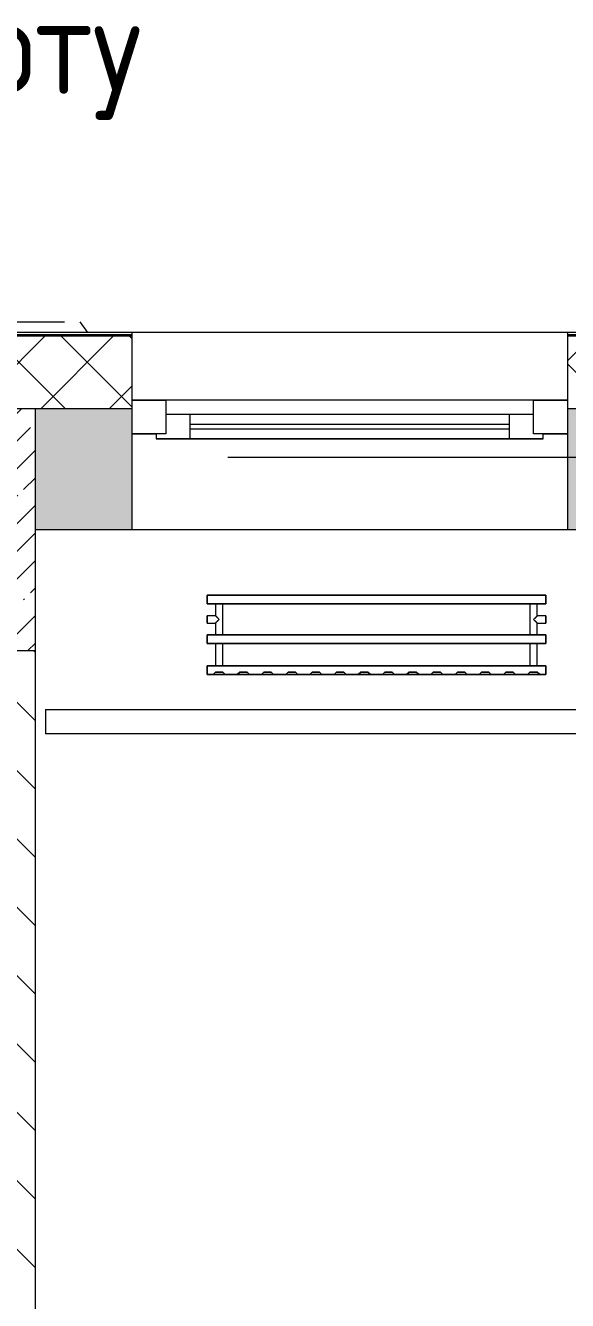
# Model space of a CAD drawing. Header units: millimetres. Extents: x 81037 to 284518, y -8553 to 29000.
# Drawn here: x 111030 to 112150, y 19556 to 22193 of the extents above; entities that cross this region are included whole.
import ezdxf

# ---------------------------------------------------------------- set-up
doc = ezdxf.new("R2010")
doc.units = ezdxf.units.MM
doc.linetypes.add('200_ШТРИХ__ш1_п0_6_', pattern=[160, 100, -60])
doc.linetypes.add('Осевая', pattern=[3175, 635, -476.25, 1587.5, -476.25])
for name, color, linetype, lineweight in [('A-DETL-MBND-1', 7, '200_ШТРИХ__ш1_п0_6_', 9), ('A-GLAZ', 7, 'Continuous', 9), ('A-WALL', 7, 'Continuous', 9), ('A-WALL-1', 7, 'Continuous', 13), ('A-WALL-IDEN', 7, 'Continuous', 9), ('I-WALL', 7, 'Continuous', 9), ('S-COLS', 7, 'Continuous', 9), ('Оси-2', 7, 'Осевая', 9)]:
    doc.layers.add(name, color=color, linetype=linetype, lineweight=lineweight)
doc.layers.add('M-EQPM-1', color=7, linetype='Continuous', lineweight=9, true_color=0xaaaaaa)
doc.styles.add('GOST Common_1', font='GOST_Common.ttf', dxfattribs={"width": 0.9, "height": 200})

# ---------------------------------------------------------------- blocks, each defined once
blk = doc.blocks.new('120_Окно_СКБ_1Ст - 120_Окно_СКБ_1Ст 900х2500_h_ с форточкой-22877787-План монтажа стен и перегородок 2 этажа в осях 23_33')
at = {"layer": 'A-GLAZ'}
for p, q in [((-450, -127), (-450, -57)), ((-450, -57), (-380, -57)), ((450, -57), (-450, -57)), ((-380, -57), (-380, -127)), ((380, -127), (380, -57)), ((380, -57), (450, -57)), ((450, -57), (450, -127)), ((380, -87), (-380, -87)), ((-380, -87), (-380, -127)), ((-330, -137), (-330, -87)), ((330, -137), (330, -87)), ((380, -127), (380, -87)), ((-380, -127), (-450, -127)), ((-450, -127), (-400, -127)), ((-380, -127), (-400, -127)), ((-400, -127), (-400, -137)), ((-330, -107), (330, -107)), ((330, -117), (-330, -117)), ((450, -127), (380, -127)), ((400, -127), (380, -127)), ((400, -127), (450, -127)), ((400, -137), (400, -127)), ((-400, -137), (400, -137)), ((400, -137), (-400, -137))]:
    blk.add_line(p, q, dxfattribs=at)
blk = doc.blocks.new('BSC_Колонна _Прямоугольная - 700х500-V17-План монтажа стен и перегородок 2 этажа в осях 23_33')
at = {"layer": 'S-COLS'}
h = blk.add_hatch(dxfattribs=at)
h.set_pattern_fill('FP_34', color=256, style=0, pattern_type=2)
h.set_pattern_definition([(45, (-110700, -21150), (-57.024626, 57.024626), []), (45, (-110642.975, -21150), (-57.024626, 57.024626), [100.806, -20.161, 3.353, -16.808])])
h.paths.add_polyline_path([(-350, -250), (350, -250), (350, 250), (-350, 250)])
for p, q in [((350, 250), (-350, 250)), ((-350, 250), (-350, -250)), ((350, -250), (350, 250)), ((-350, -250), (350, -250))]:
    blk.add_line(p, q, dxfattribs=at)
blk = doc.blocks.new('radiator_prado_classic_z_tip_30_po exemplyaru - Classic Z Тип 30-300-31134001-План монтажа стен и перегородок 2 этажа в осях 23_33')
at = {"layer": 'M-EQPM-1'}
for p, q in [((0, 228), (0, 210)), ((700, 228), (0, 228)), ((0, 210), (0, 228)), ((0, 228), (12.5, 228)), ((12.5, 228), (37.4, 228)), ((37.5, 228), (12.5, 228)), ((12.5, 228), (37.5, 228)), ((12.5, 228), (17.5, 223)), ((12.5, 228), (17.5, 223)), ((32.5, 223), (17.5, 223)), ((17.5, 223), (32.5, 223)), ((32.5, 223), (37.5, 228)), ((37.5, 228), (32.5, 223)), ((37.5, 228), (62.5, 228)), ((62.5, 228), (87.5, 228)), ((87.5, 228), (62.5, 228)), ((62.5, 228), (87.5, 228)), ((62.5, 228), (67.5, 223)), ((62.5, 228), (67.5, 223)), ((82.5, 223), (67.5, 223)), ((67.5, 223), (82.5, 223)), ((82.5, 223), (87.5, 228)), ((87.5, 228), (82.5, 223)), ((87.5, 228), (112.5, 228)), ((112.5, 228), (137.5, 228)), ((137.5, 228), (112.5, 228)), ((112.5, 228), (137.5, 228)), ((112.5, 228), (117.5, 223)), ((112.5, 228), (117.5, 223)), ((132.5, 223), (117.5, 223)), ((117.5, 223), (132.5, 223)), ((132.5, 223), (137.5, 228)), ((137.5, 228), (132.5, 223)), ((137.5, 228), (162.5, 228)), ((162.5, 228), (187.5, 228)), ((187.5, 228), (162.5, 228)), ((162.5, 228), (187.5, 228)), ((162.5, 228), (167.5, 223)), ((162.5, 228), (167.5, 223)), ((182.5, 223), (167.5, 223)), ((167.5, 223), (182.5, 223)), ((182.5, 223), (187.5, 228)), ((187.5, 228), (182.5, 223)), ((187.5, 228), (212.5, 228)), ((212.5, 228), (237.5, 228)), ((237.5, 228), (212.5, 228)), ((212.5, 228), (237.5, 228)), ((212.5, 228), (217.5, 223)), ((212.5, 228), (217.5, 223)), ((232.5, 223), (217.5, 223)), ((217.5, 223), (232.5, 223)), ((232.5, 223), (237.5, 228)), ((237.5, 228), (232.5, 223)), ((237.5, 228), (262.5, 228)), ((262.5, 228), (287.5, 228)), ((287.5, 228), (262.5, 228)), ((262.5, 228), (287.5, 228)), ((262.5, 228), (267.5, 223)), ((262.5, 228), (267.5, 223)), ((282.5, 223), (267.5, 223)), ((267.5, 223), (282.5, 223)), ((282.5, 223), (287.5, 228)), ((287.5, 228), (282.5, 223)), ((287.5, 228), (312.5, 228)), ((312.5, 228), (337.5, 228)), ((337.5, 228), (312.5, 228)), ((312.5, 228), (337.5, 228)), ((312.5, 228), (317.5, 223)), ((312.5, 228), (317.5, 223)), ((332.5, 223), (317.5, 223)), ((317.5, 223), (332.5, 223)), ((332.5, 223), (337.5, 228)), ((337.5, 228), (332.5, 223)), ((337.5, 228), (362.5, 228)), ((362.5, 228), (387.5, 228)), ((387.5, 228), (362.5, 228)), ((362.5, 228), (387.5, 228)), ((362.5, 228), (367.5, 223)), ((362.5, 228), (367.5, 223)), ((382.5, 223), (367.5, 223)), ((367.5, 223), (382.5, 223)), ((382.5, 223), (387.5, 228)), ((387.5, 228), (382.5, 223)), ((387.5, 228), (412.5, 228)), ((412.5, 228), (437.5, 228)), ((437.5, 228), (412.5, 228)), ((412.5, 228), (437.5, 228)), ((412.5, 228), (417.5, 223)), ((412.5, 228), (417.5, 223)), ((432.5, 223), (417.5, 223)), ((417.5, 223), (432.5, 223)), ((432.5, 223), (437.5, 228)), ((437.5, 228), (432.5, 223)), ((437.5, 228), (462.5, 228)), ((462.5, 228), (487.5, 228)), ((487.5, 228), (462.5, 228)), ((462.5, 228), (487.5, 228)), ((462.5, 228), (467.5, 223)), ((462.5, 228), (467.5, 223)), ((482.5, 223), (467.5, 223)), ((467.5, 223), (482.5, 223)), ((482.5, 223), (487.5, 228)), ((487.5, 228), (482.5, 223)), ((487.5, 228), (512.5, 228)), ((512.5, 228), (537.5, 228)), ((537.5, 228), (512.5, 228)), ((512.5, 228), (537.5, 228)), ((512.5, 228), (517.5, 223)), ((512.5, 228), (517.5, 223)), ((532.5, 223), (517.5, 223)), ((517.5, 223), (532.5, 223)), ((532.5, 223), (537.5, 228)), ((537.5, 228), (532.5, 223)), ((537.5, 228), (562.5, 228)), ((562.5, 228), (587.5, 228)), ((587.5, 228), (562.5, 228)), ((562.5, 228), (587.5, 228)), ((562.5, 228), (567.5, 223)), ((562.5, 228), (567.5, 223)), ((582.5, 223), (567.5, 223)), ((567.5, 223), (582.5, 223)), ((582.5, 223), (587.5, 228)), ((587.5, 228), (582.5, 223)), ((587.5, 228), (612.5, 228)), ((612.5, 228), (637.5, 228)), ((637.5, 228), (612.5, 228)), ((612.5, 228), (637.5, 228)), ((612.5, 228), (617.5, 223)), ((612.5, 228), (617.5, 223)), ((632.5, 223), (617.5, 223)), ((617.5, 223), (632.5, 223)), ((632.5, 223), (637.5, 228)), ((637.5, 228), (632.5, 223)), ((637.5, 228), (662.5, 228)), ((662.5, 228), (687.5, 228)), ((687.5, 228), (662.5, 228)), ((662.5, 228), (687.5, 228)), ((662.5, 228), (667.5, 223)), ((662.5, 228), (667.5, 223)), ((682.5, 223), (667.5, 223)), ((667.5, 223), (682.5, 223)), ((682.5, 223), (687.5, 228)), ((687.5, 228), (682.5, 223)), ((687.5, 228), (700, 228)), ((700, 210), (700, 228)), ((700, 228), (700, 210)), ((0, 210), (700, 210)), ((17.5, 210), (0, 210)), ((17.5, 210), (17.5, 164)), ((17.5, 210), (17.5, 164)), ((32.5, 210), (17.5, 210)), ((17.5, 210), (32.5, 210)), ((32.5, 210), (17.5, 210)), ((17.5, 210), (32.5, 210)), ((31.5, 210), (18.5, 210)), ((32.5, 164), (32.5, 210)), ((32.5, 164), (32.5, 210)), ((667.5, 210), (32.5, 210)), ((667.5, 210), (667.5, 164)), ((667.5, 210), (667.5, 164)), ((682.5, 210), (667.5, 210)), ((667.5, 210), (682.5, 210)), ((680.3, 210), (667.5, 210)), ((667.5, 210), (682.5, 210)), ((681.5, 210), (668.5, 210)), ((681.5, 210), (680.3, 210)), ((682.5, 210), (681.5, 210)), ((682.5, 164), (682.5, 210)), ((682.5, 164), (682.5, 210)), ((700, 210), (682.5, 210)), ((700, 164), (0, 164)), ((0, 164), (0, 146)), ((0, 146), (0, 164)), ((0, 164), (17.5, 164)), ((32.5, 164), (17.5, 164)), ((17.5, 164), (32.5, 164)), ((32.5, 164), (17.5, 164)), ((17.5, 164), (32.5, 164)), ((18.5, 164), (31.5, 164)), ((32.5, 164), (667.5, 164)), ((682.5, 164), (667.5, 164)), ((667.5, 164), (667.8, 164)), ((671.2, 164), (667.5, 164)), ((667.5, 164), (682.5, 164)), ((667.8, 164), (668.5, 164)), ((668.5, 164), (669.7, 164)), ((668.5, 164), (681.5, 164)), ((669.7, 164), (671.2, 164)), ((671.2, 164), (673.1, 164)), ((680.3, 164), (671.2, 164)), ((673.1, 164), (675, 164)), ((675, 164), (676.9, 164)), ((676.9, 164), (678.7, 164)), ((678.7, 164), (680.3, 164)), ((680.3, 164), (681.5, 164)), ((682.5, 164), (680.3, 164)), ((681.5, 164), (682.2, 164)), ((682.2, 164), (682.5, 164)), ((682.5, 164), (700, 164)), ((700, 146), (700, 164)), ((700, 164), (700, 146)), ((0, 146), (700, 146)), ((17.5, 146), (0, 146)), ((17.5, 146), (17.5, 121.5)), ((17.5, 146), (17.5, 121.5)), ((17.5, 146), (32.5, 146)), ((32.5, 146), (17.5, 146)), ((17.5, 146), (32.5, 146)), ((32.5, 146), (17.5, 146)), ((31.5, 146), (18.5, 146)), ((32.5, 82), (32.5, 146)), ((32.5, 82), (32.5, 146)), ((667.5, 146), (32.5, 146)), ((667.5, 146), (667.5, 82)), ((667.5, 146), (667.5, 82)), ((667.5, 146), (682.5, 146)), ((667.8, 146), (667.5, 146)), ((667.5, 146), (680.3, 146)), ((682.5, 146), (667.5, 146)), ((668.5, 146), (667.8, 146)), ((669.7, 146), (668.5, 146)), ((681.5, 146), (668.5, 146)), ((671.2, 146), (669.7, 146)), ((673.1, 146), (671.2, 146)), ((675, 146), (673.1, 146)), ((676.9, 146), (675, 146)), ((678.7, 146), (676.9, 146)), ((682.5, 146), (678.7, 146)), ((680.3, 146), (681.5, 146)), ((681.5, 146), (682.2, 146)), ((682.2, 146), (682.5, 146)), ((682.5, 121.5), (682.5, 146)), ((682.5, 121.5), (682.5, 146)), ((700, 146), (682.5, 146)), ((17.5, 121.5), (0, 121.5)), ((17.5, 121.5), (0, 121.5)), ((0, 121.5), (0, 121.2)), ((0, 106.5), (0, 121.5)), ((0, 121.2), (0, 106.8)), ((0, 121.2), (0, 120.5)), ((0, 120.5), (0, 121.2)), ((0, 121.2), (0, 121.2)), ((0, 120.5), (0, 119.3)), ((0, 119.3), (0, 120.5)), ((0, 119.3), (0, 117.8)), ((0, 117.8), (0, 119.3)), ((0, 117.8), (0, 115.9)), ((0, 115.9), (0, 117.8)), ((0, 115.9), (0, 114)), ((0, 114), (0, 115.9)), ((0, 114), (0, 112.1)), ((0, 112.1), (0, 114)), ((0, 112.1), (0, 110.2)), ((0, 110.2), (0, 112.1)), ((0, 110.2), (0, 108.7)), ((0, 108.7), (0, 110.2)), ((0, 108.7), (0, 106.8)), ((0, 106.8), (0, 108.7)), ((0, 106.8), (0, 106.5)), ((0, 106.8), (0, 106.8)), ((0, 106.5), (17.5, 106.5)), ((0, 106.5), (17.5, 106.5)), ((17.5, 106.5), (17.5, 82)), ((17.5, 106.5), (17.5, 82)), ((700, 121.5), (682.5, 121.5)), ((700, 121.5), (682.5, 121.5)), ((682.5, 82), (682.5, 106.5)), ((682.5, 106.5), (700, 106.5)), ((682.5, 82), (682.5, 106.5)), ((682.5, 106.5), (700, 106.5)), ((700, 121.5), (700, 106.5)), ((700, 121.2), (700, 121.5)), ((700, 121.5), (700, 121.2)), ((700, 121.2), (700, 121.5)), ((700, 120.5), (700, 121.2)), ((700, 121.2), (700, 115.9)), ((700, 106.8), (700, 121.2)), ((700, 117.8), (700, 120.5)), ((700, 115.9), (700, 117.8)), ((700, 114), (700, 115.9)), ((700, 115.9), (700, 114)), ((700, 110.2), (700, 114)), ((700, 114), (700, 110.2)), ((700, 108.7), (700, 110.2)), ((700, 110.2), (700, 106.8)), ((700, 106.8), (700, 108.7)), ((700, 106.5), (700, 106.8)), ((700, 106.8), (700, 106.5)), ((700, 106.5), (700, 106.8)), ((700, 82), (0, 82)), ((0, 82), (0, 64)), ((0, 64), (0, 82)), ((0, 82), (17.5, 82)), ((32.5, 82), (17.5, 82)), ((17.5, 82), (32.5, 82)), ((32.5, 82), (17.5, 82)), ((17.5, 82), (32.5, 82)), ((18.5, 82), (31.5, 82)), ((32.5, 82), (667.5, 82)), ((682.5, 82), (667.5, 82)), ((667.5, 82), (667.8, 82)), ((682.5, 82), (667.5, 82)), ((667.5, 82), (682.5, 82)), ((667.8, 82), (668.5, 82)), ((668.5, 82), (669.7, 82)), ((668.5, 82), (681.5, 82)), ((669.7, 82), (671.2, 82)), ((671.2, 82), (673.1, 82)), ((673.1, 82), (675, 82)), ((675, 82), (676.9, 82)), ((676.9, 82), (678.7, 82)), ((678.7, 82), (680.3, 82)), ((680.3, 82), (681.5, 82)), ((681.5, 82), (682.2, 82)), ((682.2, 82), (682.5, 82)), ((682.5, 82), (700, 82)), ((700, 64), (700, 82)), ((700, 82), (700, 64)), ((700, 64), (0, 64)), ((0, 64), (700, 64))]:
    blk.add_line(p, q, dxfattribs=at)
for points, knots in [([(17.8, 121.2), (17.7, 121.3), (17.7, 121.3), (17.5, 121.5), (17.5, 121.5), (17.5, 121.5)], [0.8571429, 0.8571429, 0.8571429, 0.8571429, 0.8928571, 0.9285714, 1, 1, 1, 1]), ([(17.5, 121.5), (17.5, 121.5), (17.5, 121.5), (17.7, 121.3), (17.7, 121.3), (17.8, 121.2)], [0, 0, 0, 0, 0.0714286, 0.1071429, 0.1428571, 0.1428571, 0.1428571, 0.1428571]), ([(17.5, 121.5), (17.5, 121.5), (17.5, 121.5), (17.7, 121.3), (17.7, 121.3), (17.8, 121.2)], [0, 0, 0, 0, 0.0714286, 0.1071429, 0.1428571, 0.1428571, 0.1428571, 0.1428571]), ([(25, 114), (24.5, 114.5), (23.6, 115.4), (22.4, 116.6), (21.6, 117.4), (21.1, 117.9), (20.8, 118.2), (20.5, 118.5), (20.2, 118.8), (19.8, 119.1), (19.6, 119.4), (19.3, 119.7), (19, 120), (18.7, 120.3), (18.5, 120.5), (18.3, 120.7), (18.1, 120.9), (17.9, 121.1), (17.8, 121.2), (17.7, 121.3), (17.5, 121.5), (17.5, 121.5), (17.5, 121.5)], [0, 0, 0, 0, 0.142857, 0.285714, 0.357143, 0.392857, 0.428571, 0.464286, 0.5, 0.535714, 0.571429, 0.607143, 0.642857, 0.678571, 0.714286, 0.75, 0.785714, 0.821429, 0.857143, 0.892857, 0.928571, 1, 1, 1, 1]), ([(17.5, 106.5), (17.5, 106.5), (17.5, 106.5), (17.7, 106.7), (17.8, 106.8), (17.9, 106.9), (18.1, 107.1), (18.3, 107.3), (18.5, 107.5), (18.7, 107.7), (19, 108), (19.3, 108.3), (19.6, 108.6), (19.8, 108.9), (20.3, 109.3), (20.7, 109.7), (21.1, 110.1), (21.6, 110.6), (22.4, 111.4), (23.6, 112.6), (24.5, 113.5), (25, 114)], [0, 0, 0, 0, 0.071429, 0.107143, 0.142857, 0.178571, 0.214286, 0.25, 0.285714, 0.321429, 0.357143, 0.392857, 0.428571, 0.464286, 0.5, 0.571429, 0.607143, 0.642857, 0.714286, 0.857143, 1, 1, 1, 1]), ([(17.5, 106.5), (17.5, 106.5), (17.5, 106.5), (17.7, 106.7), (17.7, 106.7), (17.8, 106.8)], [0, 0, 0, 0, 0.0714286, 0.1071429, 0.1428571, 0.1428571, 0.1428571, 0.1428571]), ([(17.8, 106.8), (17.7, 106.7), (17.7, 106.7), (17.5, 106.5), (17.5, 106.5), (17.5, 106.5)], [0.8571429, 0.8571429, 0.8571429, 0.8571429, 0.8928571, 0.9285714, 1, 1, 1, 1]), ([(17.8, 106.8), (17.7, 106.7), (17.7, 106.7), (17.5, 106.5), (17.5, 106.5), (17.5, 106.5)], [0.8571429, 0.8571429, 0.8571429, 0.8571429, 0.8928571, 0.9285714, 1, 1, 1, 1]), ([(17.8, 121.2), (17.8, 121.2), (17.9, 121.1), (18.1, 120.9), (18.3, 120.7), (18.5, 120.5), (18.7, 120.3), (19, 120), (19.3, 119.7), (19.6, 119.4), (19.8, 119.1), (20.3, 118.7), (20.7, 118.3), (21.1, 117.9), (21.6, 117.4), (22.4, 116.6), (23.1, 115.9), (23.6, 115.4)], [0.1428571, 0.1428571, 0.1428571, 0.1428571, 0.1785714, 0.2142857, 0.25, 0.2857143, 0.3214286, 0.3571429, 0.3928571, 0.4285714, 0.4642857, 0.5, 0.5714286, 0.6071429, 0.6428571, 0.7142857, 0.8571429, 0.8571429, 0.8571429, 0.8571429]), ([(22.1, 111.1), (21.9, 110.9), (21.6, 110.6), (21.1, 110.1), (20.8, 109.8), (20.5, 109.5), (20.2, 109.2), (19.8, 108.9), (19.6, 108.6), (19.3, 108.3), (19, 108), (18.7, 107.7), (18.5, 107.5), (18.3, 107.3), (18.1, 107.1), (17.9, 106.9), (17.8, 106.8), (17.8, 106.8)], [0.2857143, 0.2857143, 0.2857143, 0.2857143, 0.3571429, 0.3928571, 0.4285714, 0.4642857, 0.5, 0.5357143, 0.5714286, 0.6071429, 0.6428571, 0.6785714, 0.7142857, 0.75, 0.7857143, 0.8214286, 0.8571429, 0.8571429, 0.8571429, 0.8571429]), ([(19.6, 119.4), (19.7, 119.3), (19.9, 119.2), (20.3, 118.7), (20.6, 118.4), (20.8, 118.2)], [0.4285714, 0.4285714, 0.4285714, 0.4285714, 0.4642857, 0.5, 0.5714286, 0.5714286, 0.5714286, 0.5714286]), ([(19.6, 108.6), (19.7, 108.7), (19.9, 108.8), (20.3, 109.3), (20.6, 109.6), (20.8, 109.8)], [0.4285714, 0.4285714, 0.4285714, 0.4285714, 0.4642857, 0.5, 0.5714286, 0.5714286, 0.5714286, 0.5714286]), ([(22.1, 116.9), (21.9, 117.1), (21.6, 117.4), (21.1, 117.9), (20.9, 118.1), (20.8, 118.2)], [0.2857143, 0.2857143, 0.2857143, 0.2857143, 0.3571429, 0.3928571, 0.4285714, 0.4285714, 0.4285714, 0.4285714]), ([(20.8, 118.2), (20.9, 118.1), (21.1, 117.9), (21.6, 117.4), (21.9, 117.1), (22.1, 116.9)], [0.5714286, 0.5714286, 0.5714286, 0.5714286, 0.6071429, 0.6428571, 0.7142857, 0.7142857, 0.7142857, 0.7142857]), ([(20.8, 109.8), (20.9, 109.9), (21.1, 110.1), (21.6, 110.6), (21.9, 110.9), (22.1, 111.1)], [0.5714286, 0.5714286, 0.5714286, 0.5714286, 0.6071429, 0.6428571, 0.7142857, 0.7142857, 0.7142857, 0.7142857]), ([(22.1, 111.1), (21.9, 110.9), (21.6, 110.6), (21.1, 110.1), (20.9, 109.9), (20.8, 109.8)], [0.2857143, 0.2857143, 0.2857143, 0.2857143, 0.3571429, 0.3928571, 0.4285714, 0.4285714, 0.4285714, 0.4285714]), ([(675, 114), (675.5, 114.5), (676.4, 115.4), (677.6, 116.6), (678.4, 117.4), (678.9, 117.9), (679.2, 118.2), (679.5, 118.5), (679.8, 118.8), (680.1, 119.2), (680.4, 119.4), (680.7, 119.7), (681, 120), (681.3, 120.3), (681.5, 120.5), (681.7, 120.7), (681.9, 120.9), (682.1, 121.1), (682.2, 121.2), (682.3, 121.3), (682.5, 121.5), (682.5, 121.5), (682.5, 121.5)], [0, 0, 0, 0, 0.142857, 0.285714, 0.357143, 0.392857, 0.428571, 0.464286, 0.5, 0.535714, 0.571429, 0.607143, 0.642857, 0.678571, 0.714286, 0.75, 0.785714, 0.821429, 0.857143, 0.892857, 0.928571, 1, 1, 1, 1]), ([(682.5, 106.5), (682.5, 106.5), (682.5, 106.5), (682.3, 106.7), (682.2, 106.8), (682.1, 106.9), (681.9, 107.1), (681.7, 107.3), (681.5, 107.5), (681.3, 107.7), (681, 108), (680.7, 108.3), (680.4, 108.6), (680.1, 108.8), (679.7, 109.3), (679.3, 109.7), (678.9, 110.1), (678.4, 110.6), (677.6, 111.4), (676.4, 112.6), (675.5, 113.5), (675, 114)], [0, 0, 0, 0, 0.071429, 0.107143, 0.142857, 0.178571, 0.214286, 0.25, 0.285714, 0.321429, 0.357143, 0.392857, 0.428571, 0.464286, 0.5, 0.571429, 0.607143, 0.642857, 0.714286, 0.857143, 1, 1, 1, 1]), ([(682.2, 121.2), (682.2, 121.2), (682.1, 121.1), (681.9, 120.9), (681.7, 120.7), (681.5, 120.5), (681.3, 120.3), (681, 120), (680.7, 119.7), (680.4, 119.4), (680.1, 119.2), (679.7, 118.7), (679.3, 118.3), (678.9, 117.9), (678.4, 117.4), (677.6, 116.6), (676.9, 115.9), (676.4, 115.4)], [0.1428571, 0.1428571, 0.1428571, 0.1428571, 0.1785714, 0.2142857, 0.25, 0.2857143, 0.3214286, 0.3571429, 0.3928571, 0.4285714, 0.4642857, 0.5, 0.5714286, 0.6071429, 0.6428571, 0.7142857, 0.8571429, 0.8571429, 0.8571429, 0.8571429]), ([(682.2, 121.2), (682.2, 121.2), (682.1, 121.1), (681.9, 120.9), (681.7, 120.7), (681.5, 120.5), (681.3, 120.3), (681, 120), (680.7, 119.7), (680.4, 119.4), (680.1, 119.2), (679.7, 118.7), (679.3, 118.3), (678.9, 117.9), (678.4, 117.4), (677.6, 116.6), (676.9, 115.9), (676.4, 115.4)], [0.1428571, 0.1428571, 0.1428571, 0.1428571, 0.1785714, 0.2142857, 0.25, 0.2857143, 0.3214286, 0.3571429, 0.3928571, 0.4285714, 0.4642857, 0.5, 0.5714286, 0.6071429, 0.6428571, 0.7142857, 0.8571429, 0.8571429, 0.8571429, 0.8571429]), ([(676.4, 115.4), (676.9, 115.9), (677.6, 116.6), (678.4, 117.4), (678.9, 117.9), (679.2, 118.2), (679.5, 118.5), (679.8, 118.8), (680.1, 119.2), (680.4, 119.4), (680.7, 119.7), (681, 120), (681.3, 120.3), (681.5, 120.5), (681.7, 120.7), (681.9, 120.9), (682.1, 121.1), (682.2, 121.2), (682.2, 121.2)], [0.1428571, 0.1428571, 0.1428571, 0.1428571, 0.2857143, 0.3571429, 0.3928571, 0.4285714, 0.4642857, 0.5, 0.5357143, 0.5714286, 0.6071429, 0.6428571, 0.6785714, 0.7142857, 0.75, 0.7857143, 0.8214286, 0.8571429, 0.8571429, 0.8571429, 0.8571429]), ([(677.9, 111.1), (678.1, 110.9), (678.4, 110.6), (678.9, 110.1), (679.2, 109.8), (679.5, 109.5), (679.8, 109.2), (680.1, 108.8), (680.4, 108.6), (680.7, 108.3), (681, 108), (681.3, 107.7), (681.5, 107.5), (681.7, 107.3), (681.9, 107.1), (682.1, 106.9), (682.2, 106.8), (682.2, 106.8)], [0.2857143, 0.2857143, 0.2857143, 0.2857143, 0.3571429, 0.3928571, 0.4285714, 0.4642857, 0.5, 0.5357143, 0.5714286, 0.6071429, 0.6428571, 0.6785714, 0.7142857, 0.75, 0.7857143, 0.8214286, 0.8571429, 0.8571429, 0.8571429, 0.8571429]), ([(677.9, 111.1), (678.1, 110.9), (678.4, 110.6), (678.9, 110.1), (679.2, 109.8), (679.5, 109.5), (679.8, 109.2), (680.1, 108.8), (680.4, 108.6), (680.7, 108.3), (681, 108), (681.3, 107.7), (681.5, 107.5), (681.7, 107.3), (681.9, 107.1), (682.1, 106.9), (682.2, 106.8), (682.2, 106.8)], [0.2857143, 0.2857143, 0.2857143, 0.2857143, 0.3571429, 0.3928571, 0.4285714, 0.4642857, 0.5, 0.5357143, 0.5714286, 0.6071429, 0.6428571, 0.6785714, 0.7142857, 0.75, 0.7857143, 0.8214286, 0.8571429, 0.8571429, 0.8571429, 0.8571429]), ([(682.2, 106.8), (682.2, 106.8), (682.1, 106.9), (681.9, 107.1), (681.7, 107.3), (681.5, 107.5), (681.3, 107.7), (681, 108), (680.7, 108.3), (680.4, 108.6), (680.1, 108.8), (679.7, 109.3), (679.3, 109.7), (678.9, 110.1), (678.4, 110.6), (678.1, 110.9), (677.9, 111.1)], [0.1428571, 0.1428571, 0.1428571, 0.1428571, 0.1785714, 0.2142857, 0.25, 0.2857143, 0.3214286, 0.3571429, 0.3928571, 0.4285714, 0.4642857, 0.5, 0.5714286, 0.6071429, 0.6428571, 0.7142857, 0.7142857, 0.7142857, 0.7142857]), ([(682.5, 121.5), (682.5, 121.5), (682.5, 121.5), (682.3, 121.3), (682.3, 121.3), (682.2, 121.2)], [0, 0, 0, 0, 0.0714286, 0.1071429, 0.1428571, 0.1428571, 0.1428571, 0.1428571]), ([(682.5, 121.5), (682.5, 121.5), (682.5, 121.5), (682.3, 121.3), (682.3, 121.3), (682.2, 121.2)], [0, 0, 0, 0, 0.0714286, 0.1071429, 0.1428571, 0.1428571, 0.1428571, 0.1428571]), ([(682.2, 121.2), (682.3, 121.3), (682.3, 121.3), (682.5, 121.5), (682.5, 121.5), (682.5, 121.5)], [0.8571429, 0.8571429, 0.8571429, 0.8571429, 0.8928571, 0.9285714, 1, 1, 1, 1]), ([(682.2, 106.8), (682.3, 106.7), (682.3, 106.7), (682.5, 106.5), (682.5, 106.5), (682.5, 106.5)], [0.8571429, 0.8571429, 0.8571429, 0.8571429, 0.8928571, 0.9285714, 1, 1, 1, 1]), ([(682.2, 106.8), (682.3, 106.7), (682.3, 106.7), (682.5, 106.5), (682.5, 106.5), (682.5, 106.5)], [0.8571429, 0.8571429, 0.8571429, 0.8571429, 0.8928571, 0.9285714, 1, 1, 1, 1]), ([(682.5, 106.5), (682.5, 106.5), (682.5, 106.5), (682.3, 106.7), (682.3, 106.7), (682.2, 106.8)], [0, 0, 0, 0, 0.0714286, 0.1071429, 0.1428571, 0.1428571, 0.1428571, 0.1428571])]:
    blk.add_open_spline(points, degree=3, knots=knots, dxfattribs=at)
for points in [[(19.6, 119.4), (19.5, 119.5), (19.3, 119.7), (19, 120), (18.7, 120.3), (18.5, 120.5), (18.3, 120.7), (18.1, 120.9), (17.9, 121.1), (17.8, 121.2), (17.8, 121.2)], [(17.8, 121.2), (17.8, 121.2), (17.9, 121.1), (18.1, 120.9), (18.3, 120.7), (18.5, 120.5), (18.7, 120.3), (19, 120), (19.3, 119.7), (19.5, 119.5), (19.6, 119.4)], [(20.8, 109.8), (20.7, 109.7), (20.5, 109.5), (20.2, 109.2), (19.9, 108.8), (19.6, 108.6), (19.3, 108.3), (19, 108), (18.7, 107.7), (18.5, 107.5), (18.3, 107.3), (18.1, 107.1), (17.9, 106.9), (17.8, 106.8), (17.8, 106.8)], [(17.8, 106.8), (17.8, 106.8), (17.9, 106.9), (18.1, 107.1), (18.3, 107.3), (18.4, 107.4), (18.5, 107.5)], [(18.5, 107.5), (18.6, 107.6), (18.7, 107.7), (19, 108), (19.3, 108.3), (19.5, 108.5), (19.6, 108.6)], [(20.8, 118.2), (20.7, 118.3), (20.5, 118.5), (20.2, 118.8), (19.9, 119.2), (19.7, 119.3), (19.6, 119.4)], [(23.6, 115.4), (23.1, 115.9), (22.6, 116.4), (22.1, 116.9)], [(22.1, 116.9), (22.6, 116.4), (23.1, 115.9), (23.6, 115.4)], [(25, 114), (24.5, 113.5), (23.6, 112.6), (22.6, 111.6), (22.1, 111.1)], [(22.1, 111.1), (22.6, 111.6), (23.1, 112.1), (23.6, 112.6)], [(23.6, 112.6), (23.1, 112.1), (22.6, 111.6), (22.1, 111.1)], [(25, 114), (24.5, 114.5), (24, 115), (23.6, 115.4)], [(23.6, 115.4), (24, 115), (24.5, 114.5), (25, 114)], [(23.6, 115.4), (24, 115), (24.5, 114.5), (25, 114)], [(23.6, 112.6), (24, 113), (24.5, 113.5), (25, 114)], [(25, 114), (24.5, 113.5), (24, 113), (23.6, 112.6)], [(676.4, 115.4), (676, 115), (675.5, 114.5), (675, 114)], [(676.4, 115.4), (676, 115), (675.5, 114.5), (675, 114)], [(675, 114), (675.5, 114.5), (676, 115), (676.4, 115.4)], [(675, 114), (675.5, 113.5), (676.4, 112.6), (677.4, 111.6), (677.9, 111.1)], [(675, 114), (675.5, 113.5), (676.4, 112.6), (677.4, 111.6), (677.9, 111.1)], [(677.9, 111.1), (677.4, 111.6), (676.4, 112.6), (675.5, 113.5), (675, 114)]]:
    blk.add_open_spline(points, degree=3, dxfattribs=at)

msp = doc.modelspace()

# ---------------------------------------------------------------- hatches: boundary and pattern name
at = {"layer": 'A-WALL'}
h = msp.add_hatch(dxfattribs=at)
h.set_pattern_fill('FP_1', color=256, style=0, pattern_type=2)
h.set_pattern_definition([(45, (0, 0), (-70.71068, 70.71068), []), (135, (0, 0), (-70.71068, -70.71068), [])])
h.paths.add_polyline_path([(125080, 21400), (125230, 21400), (125230, 21550), (120150.2, 21550), (120150.2, 21400), (124931.1, 21400)])
h.paths.add_polyline_path([(119069.2, 21400), (119250.2, 21400), (119250.2, 21550), (117900.4, 21550), (117900.4, 21400), (118417.9, 21400)])
h.paths.add_polyline_path([(117000.4, 21400), (117000.4, 21550), (115600.4, 21550), (115600.4, 21400), (116100.4, 21400)])
h.paths.add_polyline_path([(113207.4, 21400), (113300.4, 21400), (113300.4, 21550), (112150, 21550), (112150, 21400), (112556, 21400)])
h.paths.add_polyline_path([(111050, 21400), (111250, 21400), (111250, 21550), (109950.4, 21550), (109950.8, 21400), (110602.1, 21400)])
h.paths.add_polyline_path([(109050.4, 21400), (109050.4, 21550), (107750.4, 21550), (107750.4, 21400), (108648.1, 21400)])
h.paths.add_polyline_path([(106850.4, 21400), (106850.4, 21550), (105550.2, 21550), (105550.2, 21400), (106694.2, 21400)])
h.paths.add_polyline_path([(103250.2, 21400), (103250.2, 21550), (102050, 21550), (102050, 21400), (102786.3, 21400)])
h.paths.add_polyline_path([(100580, 21400), (101150, 21400), (101150, 21550), (96610, 21550), (96610, 21400), (100181, 21400)])
h.paths.add_polyline_path([(93310, 21400), (93310, 21550), (93060, 21550), (93060, 21400)])
at = {"layer": 'I-WALL'}
h = msp.add_hatch(dxfattribs=at)
h.set_pattern_fill('FP_2', color=256, style=0, pattern_type=2)
h.set_pattern_definition([(45, (0, 0), (-57.024626, 57.024626), []), (45, (57.025, 0), (-57.024626, 57.024626), [100.806, -20.161, 3.353, -16.808])])
h.paths.add_polyline_path([(121210, 21150), (121210, 21400), (120850, 21400), (120850, 21150), (121023.2, 21150)])
h.paths.add_polyline_path([(119250.2, 21150), (119250.2, 21400), (117900.4, 21400), (117900.4, 21150), (119069.2, 21150)])
h.paths.add_polyline_path([(117000.4, 21150), (117000.4, 21400), (116100.4, 21400), (116100.4, 21150)])
h.paths.add_polyline_path([(113207.4, 21150), (113300.4, 21150), (113300.4, 21400), (112150, 21400), (112150, 21150), (112556, 21150)])
h.paths.add_polyline_path([(111050, 21150), (111250, 21150), (111250, 21400), (111050, 21400), (111050, 21275)])
h.paths.add_polyline_path([(110350, 21150), (110350, 21400), (109950.4, 21400), (109950.8, 21150)])
h.paths.add_polyline_path([(109050.4, 21150), (109050.4, 21400), (107750.4, 21400), (107750.4, 21150), (108973.8, 21150)])
h.paths.add_polyline_path([(106694.2, 21150), (106850.4, 21150), (106850.4, 21400), (106050, 21400), (106050, 21150)])
h.paths.add_polyline_path([(103250.2, 21150), (103250.2, 21400), (102050, 21400), (102050, 21150), (103111.9, 21150)])
h.paths.add_polyline_path([(101075, 21150), (101150, 21150), (101150, 21400), (100800, 21400), (100800, 21150), (100832.3, 21150)])
h = msp.add_hatch(dxfattribs=at)
h.set_pattern_fill('FP_4', color=256, style=0, pattern_type=2)
h.set_pattern_definition([(135, (0, 0), (-70.71068, -70.71068), [])])
h.paths.add_polyline_path([(110927.7, 13900), (111050, 13900), (111050, 20900), (110850, 20900), (110850, 13900)])

# ---------------------------------------------------------------- linework, layer by layer
at = {"layer": 'A-DETL-MBND-1'}
for p, q in [((96610, 21580), (111141.9, 21580)), ((111141.9, 21580), (111157.9, 21558))]:
    msp.add_line(p, q, dxfattribs=at)
at = {"layer": 'A-WALL'}
for p, q in [((119250.2, 21558), (109950.4, 21558)), ((111250, 21400), (111250, 21558)), ((112150, 21558), (112150, 21400))]:
    msp.add_line(p, q, dxfattribs=at)
at = {"layer": 'A-WALL-1'}
for p, q in [((111250, 21553), (109950.4, 21553)), ((111250, 21550), (109950.4, 21550)), ((113300.4, 21553), (112150, 21553)), ((113300.4, 21550), (112150, 21550)), ((111250, 21400), (111050, 21400)), ((113300.4, 21400), (112150, 21400))]:
    msp.add_line(p, q, dxfattribs=at)
at = {"layer": 'I-WALL'}
for p, q in [((111250, 21150), (111250, 21400)), ((112150, 21400), (112150, 21150)), ((115600.4, 21150), (111050, 21150)), ((111050, 13900), (111050, 20900)), ((111071, 20778), (115350.4, 20778)), ((111071, 20778), (111071, 20728)), ((115350.4, 20728), (111071, 20728))]:
    msp.add_line(p, q, dxfattribs=at)
at = {"layer": 'Оси-2'}
msp.add_line((84936.7, 21300), (122580, 21300), dxfattribs=at)

# ---------------------------------------------------------------- block references
at = {"layer": 'A-GLAZ'}
msp.add_blockref('120_Окно_СКБ_1Ст - 120_Окно_СКБ_1Ст 900х2500_h_ с форточкой-22877787-План монтажа стен и перегородок 2 этажа в осях 23_33', (111700, 21475), dxfattribs=at)
at = {"layer": 'M-EQPM-1', "rotation": 180}
msp.add_blockref('radiator_prado_classic_z_tip_30_po exemplyaru - Classic Z Тип 30-300-31134001-План монтажа стен и перегородок 2 этажа в осях 23_33', (112105, 21078.3), dxfattribs=at)
at = {"layer": 'S-COLS'}
msp.add_blockref('BSC_Колонна _Прямоугольная - 700х500-V17-План монтажа стен и перегородок 2 этажа в осях 23_33', (110700, 21150), dxfattribs=at)

# ---------------------------------------------------------------- texts
at = {"layer": 'A-WALL-IDEN', "insert": (110569.8, 22251.7), "char_height": 200, "width": 981.265, "attachment_point": 1, "style": 'GOST Common_1'}
msp.add_mtext('высоту', dxfattribs=at)

doc.saveas('drawing.dxf')
